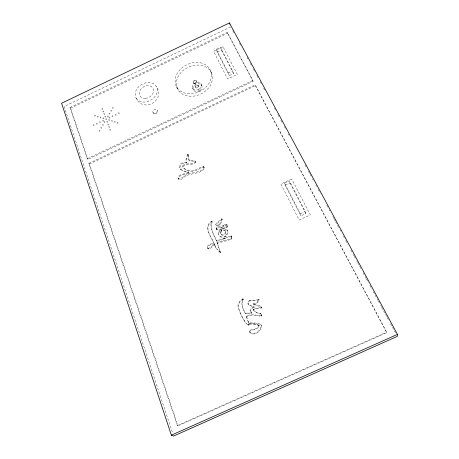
<?xml version="1.0" encoding="UTF-8"?>
<svg xmlns="http://www.w3.org/2000/svg" width="459" height="459" viewBox="0 0 459 459"><rect width="100%" height="100%" fill="white"/><g stroke="black" fill="none" stroke-linecap="round" stroke-linejoin="round"><path stroke-width="0.34" stroke-dasharray="2.29 1.72" d="M253.104 309.2L253.414 310.221L253.104 309.2L253.632 308.781L261.389 307.358L260.058 305.872L256.897 305.315L253.104 303.709C255.766 303.743 258.038 301.873 258.824 299.377L255.634 300.192L249.753 300.335L248.548 301.305L247.929 302.848L248.032 303.927L249.059 305.218L254.538 307.404L254.217 306.899L248.726 304.719L248.032 303.927M226.884 226.316L226.339 226.953L221.077 227.693L221.445 228.335L226.7 227.595L227.245 226.958L226.907 224.732L226.574 224.112L226.109 224.221L223.378 225.214L224.061 226.017L223.699 226.339L219.827 227.325L217.715 227.389L216.539 228.754L217.032 229.804C220.027 229.334 223.401 229.598 225.92 231.411C226.241 233.401 224.262 235.691 222.179 235.226L220.641 233.31L220.429 232.099L221.45 230.384L221.06 229.844C218.702 230.16 217.342 233.011 218.897 234.916C217.922 232.971 219.413 230.814 221.433 230.481L221.817 231.02L220.802 232.73L221.008 233.941L220.641 233.31M227.245 226.958L226.826 224.308M246.615 323.882L248.376 324.84L248.749 323.779L253.5 323.859L257.436 324.536L259.312 325.77L258.377 327.359A6.776 6.541 -41.4 0 1 253.913 329.803L251.073 330.342L249.937 331.306L249.834 332.471M243.172 298.855C240.264 303.738 242.914 308.723 245.14 313.245L251.635 312.843L251.962 313.331L245.479 313.732C243.259 309.217 240.614 304.242 243.511 299.371L242.725 298.843C240.109 300.416 237.682 303.101 237.94 306.348C240.034 313.061 242.88 320.21 248.009 325.179L249.013 324.943L248.749 323.779M221.875 218.719L219.85 223.86L220.245 225.38L216.717 225.805L216.08 225.444L215.684 224.331L216.694 222.833L221.875 218.719L222.242 219.379L221.978 220.785L220.222 224.508L220.245 225.38M214.278 244.383L214.663 244.997L209.688 248.726L208.007 248.744L207.686 247.47C208.478 244.509 211.886 244.389 214.387 244.343L214.003 243.735C211.49 243.775 208.076 243.895 207.284 246.862L207.6 248.141L209.287 248.124L214.278 244.383L217.342 249.725L220.618 252.932L217.004 242.622L230.871 238.818L231.56 237.366L231.221 235.668C229.116 236.781 226.499 237.791 224.325 236.138C226.551 235.324 228.106 232.753 227.607 230.412L226.746 229.563L221.077 227.693M217.004 242.622L217.388 243.236L231.227 239.443L231.915 237.997L231.491 235.84M214.003 243.735C211.57 236.752 202.281 227.222 211.536 221.163L211.846 221.204C208.535 228.232 214.531 234.997 216.608 241.503L225.294 238.743L224.933 238.118L222.569 237.481L219.368 235.565M211.846 221.204L212.236 221.858C208.925 228.662 214.823 235.106 216.608 241.503M259.002 325.305L258.061 326.9A6.793 6.552 -41.3 0 1 253.586 329.35L250.74 329.889L249.604 330.853L249.501 332.023C253.919 337.187 261.854 331.111 261.578 325.42C258.515 321.885 252.616 323.492 248.474 322.706L246.213 316.09C250.855 313.405 256.202 315.299 261.033 315.781L261.481 315.322L261.383 314.604L260.133 313.313L256.661 312.522L253.764 310.651M188.351 172.234C185.27 174.558 179.349 173.341 177.972 177.604C178.178 181.54 182.309 179.222 183.72 177.317C189.556 172.486 200.061 174.638 204.45 168.602L204.312 167.764L203.475 167.019C196.722 170.151 189.033 174.833 182.906 167.283L183.015 166.416C186.526 163.203 192.424 165.946 195.626 162.463L195.104 161.476L194.375 161.172L189.366 160.885L188.035 154.086L187.599 154.258L186.188 158.584L185.929 160.593L186.687 163.002C182.883 161.998 178.385 165.424 180.565 169.4L183.066 171.092L188.769 172.957L188.351 172.234L182.642 170.369L180.135 168.671C177.949 164.689 182.458 161.258 186.268 162.262M187.599 154.258L188.012 155.01C187.192 157.569 185.803 160.283 186.687 163.002M253.104 303.709L253.425 304.214C256.082 304.248 258.348 302.383 259.134 299.893L255.95 300.708L250.08 300.852L248.876 301.815L248.256 303.359L248.359 304.432M188.035 154.086L188.953 160.145L193.968 160.426L194.696 160.73L195.224 161.723C192.017 165.211 186.107 162.463 182.584 165.688L182.906 167.283M216.568 229.402L216.16 228.117L217.337 226.746L221.026 226.356L223.699 225.375L224.061 226.017M246.213 316.09L246.546 316.572C251.182 313.893 256.518 315.781 261.337 316.268L261.785 315.809L261.383 314.604M222.242 219.379L217.073 223.481L216.08 225.444M212.236 221.858L211.926 221.812C202.689 227.865 211.96 237.378 214.387 244.343M261.383 306.933L261.693 307.863L261.291 308.184L257.499 308.414L253.425 309.693M243.511 299.371L243.063 299.36C233.499 304.351 241.417 315.109 244.773 321.529L244.435 321.059M230.688 26.909L64.14 106.499L172.739 433.33M69.998 107.463L227.257 32.365L252.834 80.457L253.104 81.335L87.893 159.388L87.296 158.676L69.998 107.463L70.6 108.238L87.893 159.388M70.6 108.238L227.566 33.289L227.257 32.365M216.246 49.337L220.452 47.329L232.615 70.875L233.545 73.538L229.253 75.574L217.245 52.056L216.246 49.337L228.295 72.924L229.253 75.574M217.245 52.056L221.433 50.065L220.452 47.329M228.295 72.924L232.615 70.875M87.296 158.676L252.834 80.457M88.857 163.301L255.147 84.806L386.696 332.178L386.702 332.649L177.96 425.814L177.438 425.579L88.857 163.301L89.453 164.006L177.96 425.814M89.453 164.006L255.416 85.678L255.147 84.806M284.546 183.021L289.365 180.789L305.212 211.479L305.78 213.567L300.852 215.833L285.234 185.241L284.546 183.021L300.249 213.762L300.852 215.833M285.234 185.241L290.025 183.026L289.365 180.789M300.249 213.762L305.212 211.479M177.438 425.579L386.696 332.178M188.012 155.01L188.448 154.838M188.769 172.957C185.694 175.281 179.785 174.059 178.408 178.316L178.522 179.159M224.325 236.138L224.692 236.769C227.039 235.92 228.972 232.747 227.607 230.412M224.933 238.118L216.223 240.883M204.312 167.764L203.09 166.278C196.32 169.417 188.615 174.116 182.481 166.554M231.841 236.471L231.571 236.299C229.471 237.412 226.861 238.416 224.692 236.769M254.217 306.899C251.389 306.916 249.053 310.118 251.331 312.39C249.478 310.072 252.089 307.473 254.538 307.404M227.188 224.962L223.74 225.862M219.872 224.732L216.338 225.157L215.696 224.795M216.183 228.76L216.654 229.167C219.723 228.8 223.923 228.708 225.92 231.411M249.082 324.243L253.821 324.324L257.751 325.001L259.312 325.77M248.474 322.706L248.807 323.17L259.301 324.163L261.578 325.42M261.687 315.092L260.442 313.801L255.462 312.298L253.093 309.727M225.294 238.743C222.575 238.198 219.672 237.033 218.518 234.285M153.002 112.57A2.352 1.876 -29.9 0 0 156.817 112.248A2.352 1.876 -29.9 0 0 155.389 109.368A2.352 1.876 -29.9 0 0 152.899 112.357C154.04 115.731 159.181 112.983 157.047 110.171M221.445 228.335L227.102 230.2L227.962 231.049M223.378 225.214L223.699 225.375M253.425 304.214L257.206 305.82L260.362 306.377L261.687 307.438M153.863 113.557L154.218 113.752M249.92 332.586C255.21 335.781 261.194 330.302 261.274 324.955M221.152 234.142L221.812 234.595C223.894 235.06 225.88 232.77 225.558 230.774M220.24 252.33L216.958 249.122M249.604 330.853L249.937 331.306M248.376 324.84L248.715 325.299M248.68 324.479L249.013 324.943M245.14 313.245L245.479 313.732M178.081 178.448C180.548 180.949 183.089 175.453 185.706 175.298C191.151 171.637 200.25 173.485 204.066 167.868L203.922 167.03M251.004 311.902L251.962 313.331M208.065 248.336L208.466 248.939M207.313 247.745L207.715 248.348M242.725 298.843L243.063 299.36M248.548 301.305L248.876 301.815M215.506 246.89L215.891 247.499L214.663 244.997M249.753 300.335L250.08 300.852M261.033 315.781L261.337 316.268M261.481 315.322L261.785 315.809M260.133 313.313L260.442 313.801M261.389 307.358L261.693 307.863M136.208 98.18A11.641 9.117 -29.8 0 0 155.027 96.539A11.641 9.117 -29.8 0 0 148.188 82.517A11.641 9.117 -29.8 0 0 135.703 97.147C141.969 113.752 166.485 100.819 156.232 86.309M211.536 221.163L211.926 221.812M180.135 168.671L180.565 169.4M258.44 299.291L258.744 299.807M216.16 228.117L216.539 228.754M216.654 229.167L217.032 229.804M258.824 299.377L259.134 299.893M217.337 226.746L217.715 227.389M216.338 225.157L216.717 225.805M220.429 232.099L220.802 232.73M182.584 165.688L183.015 166.416M221.06 229.844L221.817 231.02M221.485 229.993L221.858 230.63M230.871 238.818L231.227 239.443M231.382 238.301L231.738 238.927M226.339 226.953L226.7 227.595M231.221 235.668L231.571 236.299M188.638 159.669L189.051 160.409M226.574 224.112L226.93 224.761M195.167 161.258L195.574 162.004M195.224 161.723L195.626 162.463M232.724 30.69L234.079 33.209M239.512 43.295L240.527 45.183M246.976 57.157L247.998 59.05M250.373 63.462L251.389 65.356M253.425 69.137L254.785 71.656M256.822 75.437L258.182 77.961M260.219 81.742L261.573 84.261M263.609 88.042L264.631 89.935M274.471 108.209L275.492 110.103M277.867 114.515L278.883 116.402M280.919 120.183L282.279 122.708M284.316 126.489L285.676 129.008M288.39 134.051L289.067 135.313M305.023 164.936L306.377 167.455M308.414 171.236L309.773 173.76M310.112 174.386L311.133 176.279M312.487 178.798L313.17 180.06M315.884 185.103L316.561 186.365M318.259 189.515L320.296 193.296M326.745 205.271L327.766 207.164M329.12 209.683L329.803 210.945M332.855 216.614L333.871 218.507M334.215 219.138L335.231 221.026M335.569 221.657L337.267 224.807M337.606 225.438L338.627 227.331M339.981 229.85L340.664 231.112M343.378 236.156L344.393 238.043M345.753 240.568L347.79 244.349M350.842 250.017L351.864 251.911M353.223 254.429L353.9 255.692M354.239 256.323L355.26 258.21M356.614 260.735L357.297 261.997M357.636 262.623L359.328 265.778M359.672 266.409L361.026 268.928M363.063 272.709L364.762 275.859M365.1 276.49L366.121 278.383M366.46 279.015L368.497 282.796M369.851 285.314L371.888 289.095M373.247 291.62L377.998 300.438M378.336 301.07L379.358 302.963M380.718 305.482L381.395 306.744M381.733 307.375L386.822 316.825M387.166 317.456L388.521 319.98M390.557 323.761L395.991 333.842M227.566 33.289L253.104 81.335M255.416 85.678L386.702 332.649M203.09 166.278L203.475 167.019M221.433 50.065L233.545 73.538M290.025 183.026L305.78 213.567M176.514 86.751L177.748 89.264M192.464 87.956L193.159 89.471M195.379 86.74L195.609 87.25M193.222 82.614L193.377 82.953A1.847 1.457 -25.6 0 0 195.551 83.544L195.763 83.446A1.847 1.457 -25.6 0 0 196.716 81.392L196.567 81.048A1.847 1.463 -25.6 0 0 194.392 80.463L194.18 80.56A1.847 1.463 -25.6 0 0 193.222 82.614A1.847 1.463 -25.6 0 0 195.402 83.205L195.614 83.108A1.847 1.463 -25.6 0 0 196.567 81.054M198.472 89.539L199.143 91.054M194.289 80.509L194.438 80.847M195.327 82.712L196.004 84.238M198.282 85.54A1.572 1.251 -25.5 0 1 196.492 87.457A1.572 1.251 -25.5 0 1 195.723 85.431A1.572 1.251 -25.5 0 1 198.282 85.54L198.506 86.045A1.572 1.251 -25.5 0 1 196.716 87.962A1.572 1.251 -25.5 0 1 195.947 85.936A1.572 1.251 -25.5 0 1 198.506 86.045M201.203 84.324L201.862 85.85M210.612 70.801A18.848 14.854 -25.6 0 1 189.228 93.774A18.848 14.854 -25.6 0 1 179.928 69.757A18.848 14.854 -25.6 0 1 210.612 70.801L211.651 73.417A18.739 14.808 -25.6 0 1 190.399 96.275A18.739 14.808 -25.6 0 1 181.133 72.333A18.739 14.808 -25.6 0 1 211.651 73.417M246.546 316.572L248.807 323.17M217.388 243.236L220.618 252.932M196.716 81.392A1.847 1.457 -25.6 0 0 194.541 80.801L194.335 80.899A1.847 1.457 -25.6 0 0 193.377 82.953M198.976 89.264L198.454 89.551A4.733 3.764 -25.5 0 1 192.562 88.185A4.733 3.764 -25.5 0 1 195.224 82.752L195.769 82.528A4.733 3.764 -25.5 0 1 201.111 84.117A4.733 3.764 -25.5 0 1 198.976 89.264M199.648 90.784L199.126 91.066A4.716 3.752 -25.5 0 1 193.256 89.7A4.716 3.752 -25.5 0 1 195.901 84.284L196.446 84.054A4.716 3.752 -25.5 0 1 201.771 85.644A4.716 3.752 -25.5 0 1 199.648 90.784M223.028 46.789L213.584 51.293L227.624 78.988L237.355 74.381L223.028 46.789M291.695 179.016L280.885 184.019L299.153 220.045L310.336 214.91L291.695 179.016M145.463 98.358A7.562 5.921 -29.7 0 0 153.094 88.432A7.562 5.921 -29.7 0 0 140.752 89.247A7.562 5.921 -29.7 0 0 145.463 98.358M105.954 119.805A0.585 0.459 -33.9 0 0 106.603 119.059A0.585 0.459 -33.9 0 0 105.679 119.053A0.585 0.459 -33.9 0 0 105.954 119.805M104.285 122.673A0.585 0.459 -34.1 0 0 104.939 121.922A0.585 0.459 -34.1 0 0 104.009 121.922A0.585 0.459 -34.1 0 0 104.285 122.673M102.615 125.554A0.585 0.459 -34.4 0 0 103.264 124.796A0.585 0.459 -34.4 0 0 102.34 124.796A0.585 0.459 -34.4 0 0 102.615 125.554M100.934 128.44A0.585 0.459 -34.7 0 0 101.588 127.682A0.585 0.459 -34.7 0 0 100.664 127.677A0.585 0.459 -34.7 0 0 100.934 128.44M99.253 131.331A0.591 0.465 -34.9 0 0 99.907 130.574A0.591 0.465 -34.9 0 0 98.978 130.568A0.591 0.465 -34.9 0 0 99.253 131.331M103.126 118.904A0.585 0.453 -34 0 0 103.774 118.152A0.585 0.453 -34 0 0 102.85 118.152A0.585 0.453 -34 0 0 103.126 118.904M100.303 118.003A0.579 0.453 -34.1 0 0 100.951 117.257A0.579 0.453 -34.1 0 0 100.033 117.252A0.579 0.453 -34.1 0 0 100.303 118.003M97.497 117.102A0.579 0.453 -34.3 0 0 98.146 116.356A0.579 0.453 -34.3 0 0 97.228 116.356A0.579 0.453 -34.3 0 0 97.497 117.102M94.703 116.207A0.579 0.448 -34.4 0 0 95.346 115.467A0.579 0.448 -34.4 0 0 94.434 115.467A0.579 0.448 -34.4 0 0 94.703 116.207M107.618 116.947A0.585 0.459 -33.6 0 0 108.267 116.202A0.585 0.459 -33.6 0 0 107.337 116.196A0.585 0.459 -33.6 0 0 107.618 116.947M109.276 114.096A0.579 0.453 -33.3 0 0 109.919 113.35A0.579 0.453 -33.3 0 0 108.995 113.35A0.579 0.453 -33.3 0 0 109.276 114.096M110.929 111.256A0.579 0.453 -33.1 0 0 111.571 110.51A0.579 0.453 -33.1 0 0 110.648 110.51A0.579 0.453 -33.1 0 0 110.929 111.256M112.575 108.422A0.579 0.453 -32.8 0 0 113.218 107.676A0.579 0.453 -32.8 0 0 112.294 107.681A0.579 0.453 -32.8 0 0 112.575 108.422M108.8 120.717A0.585 0.459 -33.7 0 0 109.443 119.965A0.585 0.459 -33.7 0 0 108.519 119.96A0.585 0.459 -33.7 0 0 108.8 120.717M111.652 121.629A0.585 0.459 -33.6 0 0 112.3 120.872A0.585 0.459 -33.6 0 0 111.371 120.872A0.585 0.459 -33.6 0 0 111.652 121.629M114.515 122.542A0.585 0.465 -33.4 0 0 115.163 121.79A0.585 0.465 -33.4 0 0 114.234 121.784A0.585 0.465 -33.4 0 0 114.515 122.542M117.395 123.465A0.591 0.465 -33.3 0 0 118.043 122.708A0.591 0.465 -33.3 0 0 117.108 122.702A0.591 0.465 -33.3 0 0 117.395 123.465M102.81 121.302A0.585 0.459 -34.1 0 0 103.459 120.551A0.585 0.459 -34.1 0 0 102.535 120.551A0.585 0.459 -34.1 0 0 102.81 121.302M99.666 122.794A0.585 0.459 -34.4 0 0 100.314 122.042A0.585 0.459 -34.4 0 0 99.396 122.042A0.585 0.459 -34.4 0 0 99.666 122.794M96.528 124.286A0.585 0.459 -34.7 0 0 97.176 123.534A0.585 0.459 -34.7 0 0 96.258 123.534A0.585 0.459 -34.7 0 0 96.528 124.286M93.384 125.777A0.585 0.459 -35 0 0 94.038 125.026A0.585 0.459 -35 0 0 93.12 125.02A0.585 0.459 -35 0 0 93.384 125.777M104.996 117.206A0.585 0.453 -33.8 0 0 105.645 116.46A0.585 0.453 -33.8 0 0 104.721 116.46A0.585 0.453 -33.8 0 0 104.996 117.206M104.044 114.618A0.579 0.453 -33.7 0 0 104.686 113.878A0.579 0.453 -33.7 0 0 103.768 113.878A0.579 0.453 -33.7 0 0 104.044 114.618M103.097 112.048A0.579 0.453 -33.6 0 0 103.74 111.307A0.579 0.453 -33.6 0 0 102.822 111.307A0.579 0.453 -33.6 0 0 103.097 112.048M102.15 109.489A0.579 0.448 -33.6 0 0 102.793 108.749A0.579 0.448 -33.6 0 0 101.881 108.749A0.579 0.448 -33.6 0 0 102.15 109.489M109.104 118.313A0.585 0.459 -33.6 0 0 109.747 117.561A0.585 0.459 -33.6 0 0 108.823 117.561A0.585 0.459 -33.6 0 0 109.104 118.313M112.248 116.816A0.585 0.459 -33.3 0 0 112.897 116.07A0.585 0.459 -33.3 0 0 111.967 116.064A0.585 0.459 -33.3 0 0 112.248 116.816M115.398 115.318A0.585 0.459 -33 0 0 116.047 114.572A0.585 0.459 -33 0 0 115.117 114.572A0.585 0.459 -33 0 0 115.398 115.318M118.554 113.821A0.585 0.459 -32.7 0 0 119.197 113.075A0.585 0.459 -32.7 0 0 118.267 113.075A0.585 0.459 -32.7 0 0 118.554 113.821M106.918 122.421A0.585 0.459 -33.9 0 0 107.567 121.669A0.585 0.459 -33.9 0 0 106.637 121.664A0.585 0.459 -33.9 0 0 106.918 122.421M107.888 125.043A0.585 0.465 -34 0 0 108.536 124.291A0.585 0.465 -34 0 0 107.607 124.286A0.585 0.465 -34 0 0 107.888 125.043M108.858 127.682A0.591 0.465 -34.1 0 0 109.512 126.925A0.591 0.465 -34.1 0 0 108.576 126.919A0.591 0.465 -34.1 0 0 108.858 127.682M109.839 130.339A0.591 0.465 -34.2 0 0 110.493 129.576A0.591 0.465 -34.2 0 0 109.552 129.57A0.591 0.465 -34.2 0 0 109.839 130.339"/><path stroke-width="0.69" d="M397.431 334.399L397.345 336.367L173.64 436.05L171.373 435.172L61.569 103.229L229.414 22.95L397.431 334.399L171.373 435.172M229.414 22.95L229.839 24.27"/></g></svg>
